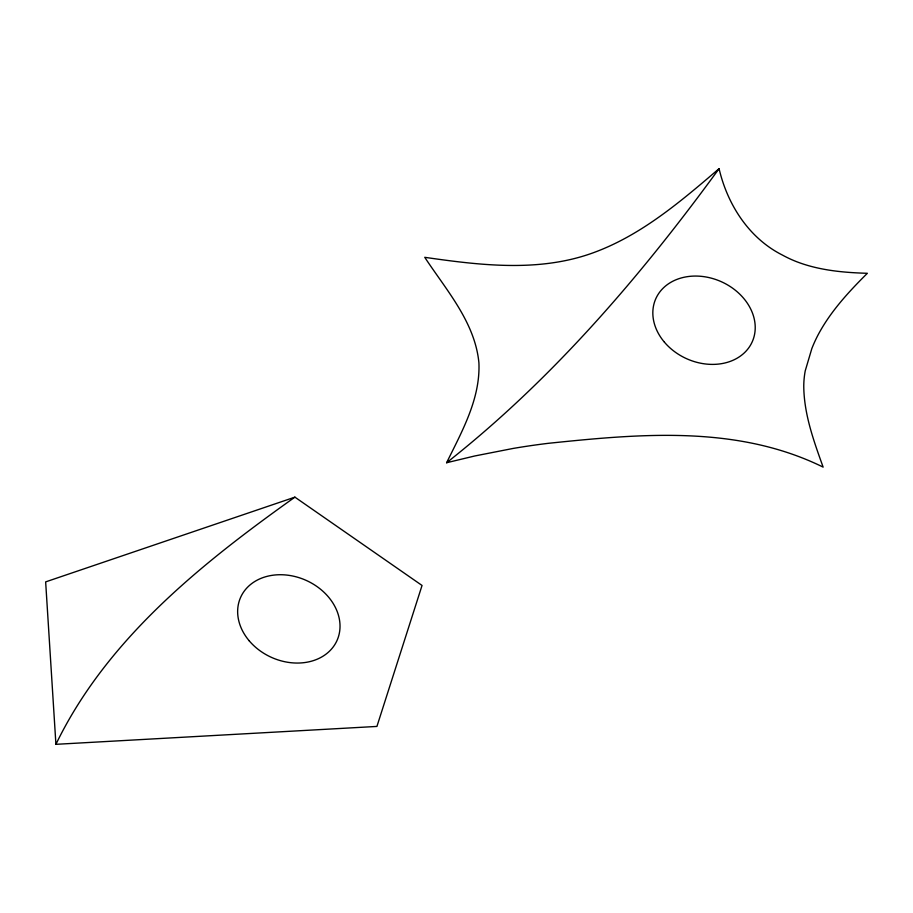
<?xml version="1.0" encoding="UTF-8"?>
<svg xmlns="http://www.w3.org/2000/svg" width="913" height="913" viewBox="0 0 913 913"><rect width="100%" height="100%" fill="white"/><g stroke="black" fill="none" stroke-linecap="round" stroke-linejoin="round"><path stroke-width="1.37" d="M55.921 744.323C106.901 638.974 201.545 563.561 294.91 497.151L422.046 585.461L376.921 726.428L55.921 744.323L45.65 581.889L294.91 497.151M446.617 462.731C461.921 431.461 480.466 398.821 478.914 362.849C475.034 322.232 446.263 290.072 424.75 257.318C479.131 265.124 536.49 272.2 589.661 254.042C639.237 236.981 679.843 202.252 719.067 168.677C727.456 204.501 748.854 238.156 782.361 255.035A96.961 77.537 24.1 0 0 796.513 261.654C819.029 270.362 843.407 272.61 867.35 273.295C848.679 291.852 830.465 311.538 818.048 334.957A213.653 170.857 24.1 0 0 811.828 348.595L805.22 370.895A129.087 103.237 24.1 0 0 803.76 385.891C803.919 414.034 813.768 440.945 823.127 467.114C737.122 424.819 640.287 433.778 548.302 443.319A747.701 597.924 24.1 0 0 513.311 448.409L474.76 455.975L446.617 462.731C552.091 379.648 640.241 276.81 719.067 168.677M664.424 342.181A52.817 42.238 24.1 0 0 751.935 342.443A52.817 42.238 24.1 0 0 695.706 276.057A52.817 42.238 24.1 0 0 664.424 342.181M249.238 640.846A52.817 42.238 24.1 0 0 336.737 641.109A52.817 42.238 24.1 0 0 280.519 574.722A52.817 42.238 24.1 0 0 249.238 640.846"/></g></svg>
